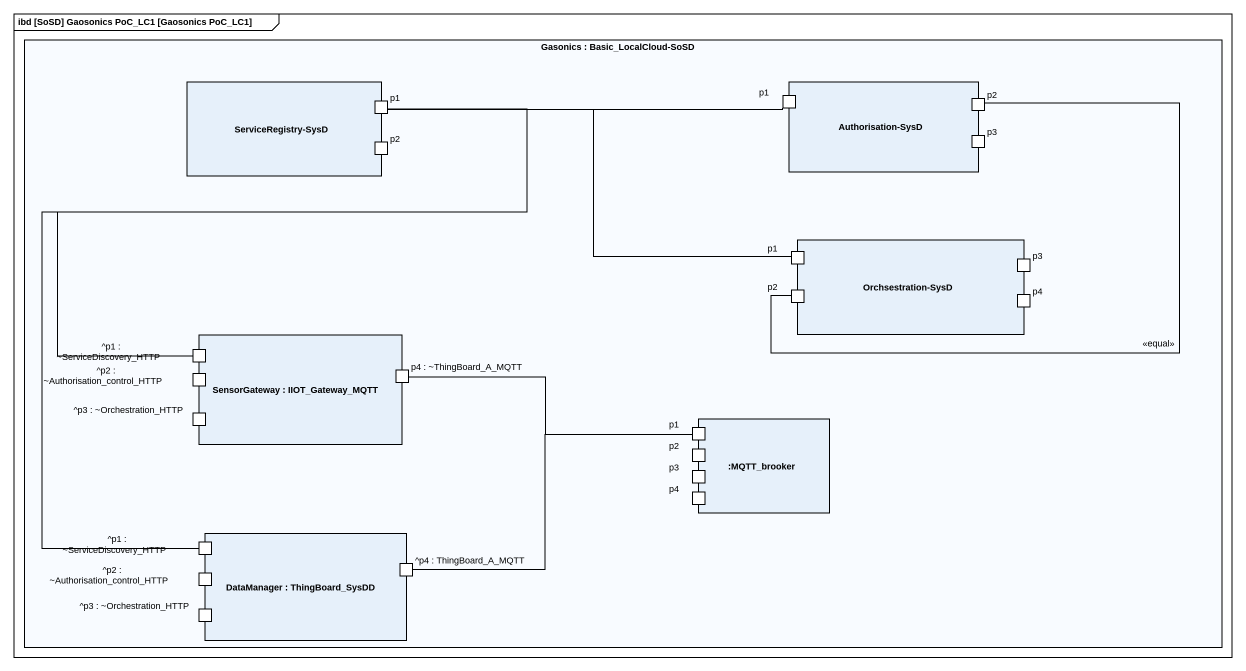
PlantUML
@startuml
mainframe ibd [SoSD] Gaosonics PoC_LC1 [Gaosonics PoC_LC1]
rectangle "Gasonics : Basic_LocalCloud-SoSD" as Gasonics {
  rectangle "ServiceRegistry-SysD" as ServiceRegistry_SysD {
    port p1
    port "p2" as p2_2
  }
  rectangle "Authorisation-SysD" as Authorisation_SysD {
    port "p1" as p1_2
    port p2
    port p3
  }
  rectangle "Orchsestration-SysD" as Orchsestration_SysD {
    port "p1" as p1_3
    port "p3" as p3_2
    port "p2" as p2_3
    port p4
  }
  rectangle "SensorGateway : IIOT_Gateway_MQTT" as SensorGateway {
    port "^p1 : ~ServiceDiscovery_HTTP" as p1_ServiceDiscovery_HTTP
    port "^p2 : ~Authorisation_control_HTTP" as p2_Authorisation_control
    port "p4 : ~ThingBoard_A_MQTT" as p4_ThingBoard_A_MQTT
    port "^p3 : ~Orchestration_HTTP" as p3_Orchestration_HTTP
  }
  rectangle ":MQTT_brooker" as MQTT_brooker {
    port "p1" as p1_4
    port "p2" as p2_4
    port "p3" as p3_3
    port "p4" as p4_2
  }
  rectangle "DataManager : ThingBoard_SysDD" as DataManager {
    port "^p1 : ~ServiceDiscovery_HTTP" as p1_ServiceDiscovery_HTTP_2
    port "^p2 : ~Authorisation_control_HTTP" as p2_Authorisation_control_2
    port "^p4 : ThingBoard_A_MQTT" as p4_ThingBoard_A_MQTT_2
    port "^p3 : ~Orchestration_HTTP" as p3_Orchestration_HTTP_2
  }
}
p1 -right- p1_2
p1 -right- p1_3
p2_3 -up- p2 : <<equal>>
p1_ServiceDiscovery_HTTP -up- p1
p4_ThingBoard_A_MQTT -right- p1_4
p1_ServiceDiscovery_HTTP_2 -up- p1
p4_ThingBoard_A_MQTT_2 -right- p1_4
@enduml
